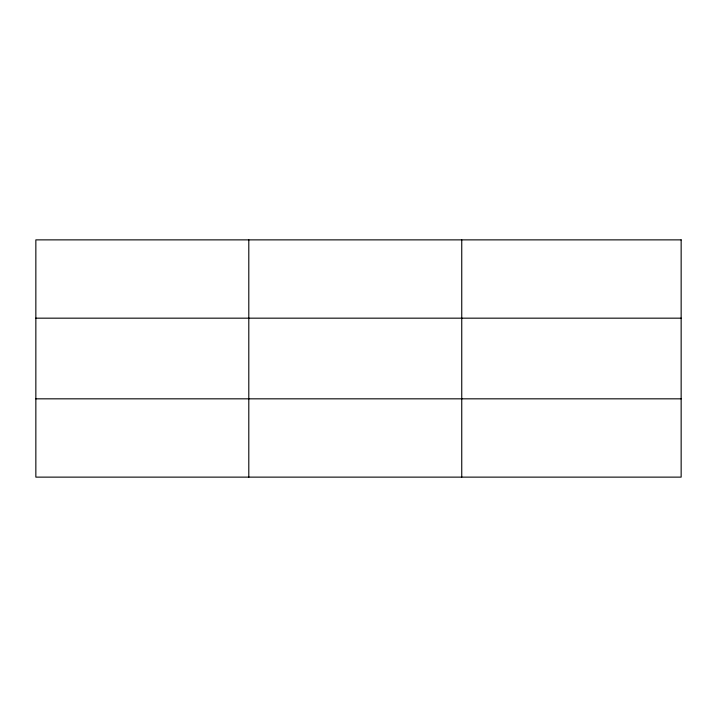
<?xml version="1.0" encoding="UTF-8"?>
<svg xmlns="http://www.w3.org/2000/svg" width="717" height="717" viewBox="0 0 717 717"><rect width="100%" height="100%" fill="white"/><g stroke="black" fill="none" stroke-linecap="round" stroke-linejoin="round"><path stroke-width="1.08" d="M248.799 477.128L248.799 239.872M461.748 477.128L461.748 239.872M35.85 318.169L681.15 318.169M35.85 398.831L681.15 398.831M681.15 239.872L681.15 477.128L35.85 477.128L35.85 239.872L681.15 239.872"/></g></svg>
